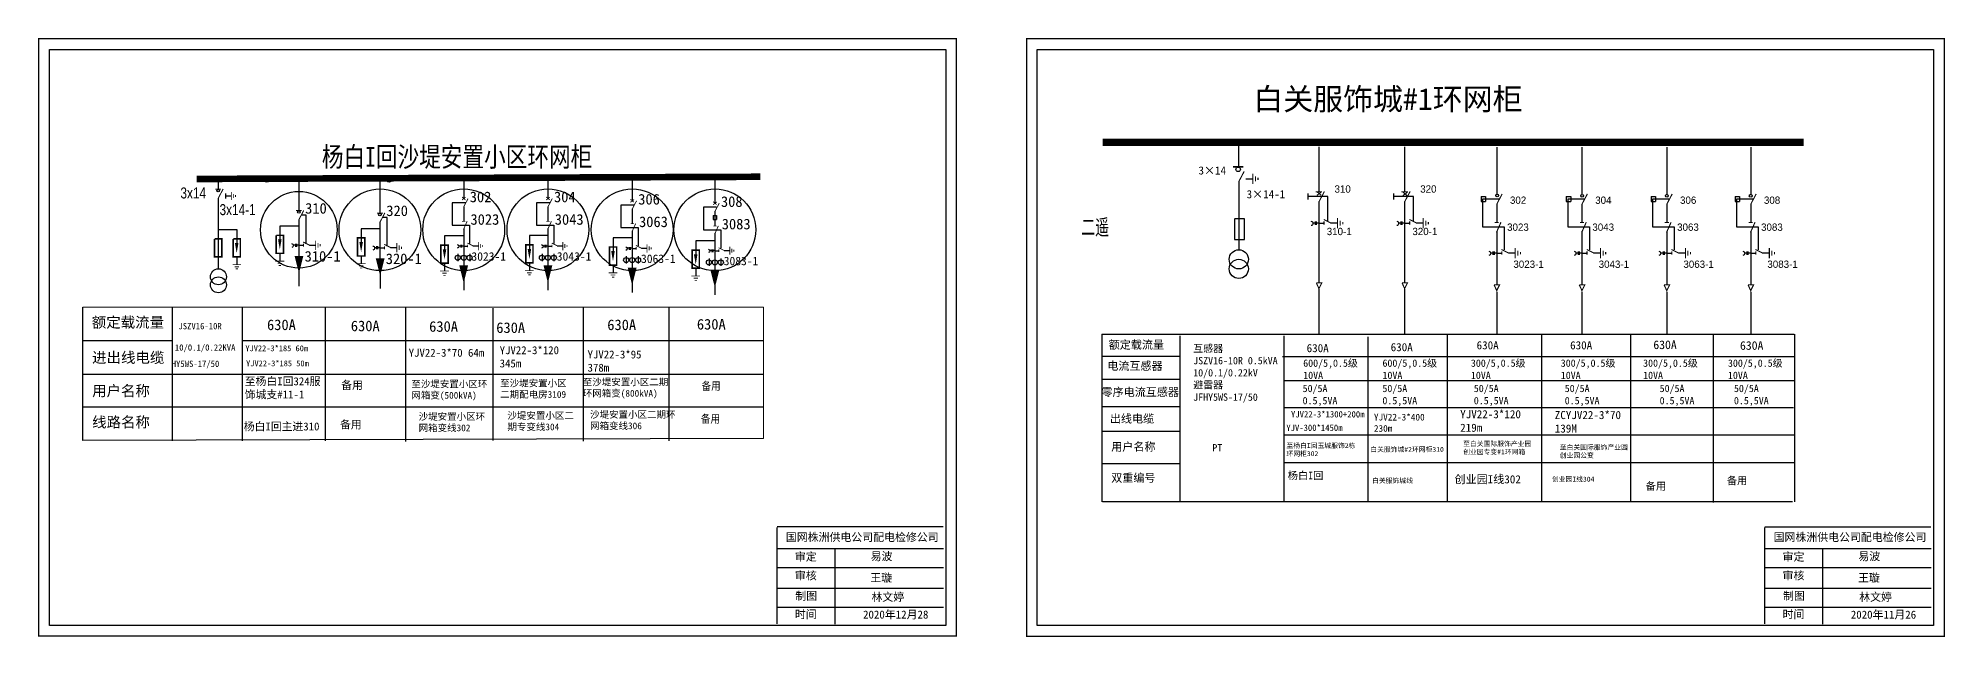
# Model space of a CAD drawing. Extents: x 98 to 496, y -434 to -263.
# Drawn here: x 235.5 to 496.2, y -346.4 to -264.5 of the extents above; entities that cross this region are included whole.
import ezdxf

# ---------------------------------------------------------------- set-up
doc = ezdxf.new("R2010")
doc.units = 0
doc.header["$LTSCALE"] = 0.774411
doc.linetypes.add('ACAD_ISO02W100', pattern=[15, 12, -3])
doc.linetypes.add('CENTER', pattern=[50.8, 31.75, -6.35, 6.35, -6.35])
doc.layers.get('0').update_dxf_attribs({"linetype": 'CONTINUOUS'})
for name, color, linetype in [('1', 7, 'CONTINUOUS'), ('2', 7, 'CONTINUOUS'), ('3', 7, 'CONTINUOUS')]:
    doc.layers.add(name, color=color, linetype=linetype)
doc.layers.add('MiniCADLayer', color=7, linetype='CONTINUOUS', lineweight=20)
doc.styles.add('hztxt_txtstyle_0.00_0_0', font='simkai.ttf')
doc.styles.add('hztxt_txtstyle_1.50_0_0', font='', dxfattribs={"height": 1.5, "bigfont": 'hztxt.shx'})
doc.styles.add('hztxt_txtstyle_1.80_0_0', font='', dxfattribs={"height": 1.8, "bigfont": 'hztxt.shx'})
doc.styles.add('hztxt_txtstyle_1.87_0_0', font='', dxfattribs={"height": 1.871504, "bigfont": 'hztxt.shx'})
doc.styles.add('hztxt_txtstyle_2.50_0_0', font='simkai.ttf', dxfattribs={"height": 2.5})
doc.styles.add('hztxt_txtstyle_2.60_0_0', font='', dxfattribs={"height": 2.6, "bigfont": 'hztxt.shx'})
doc.styles.add('hztxt_txtstyle_2.70_0_0', font='simkai.ttf', dxfattribs={"height": 2.7})
doc.styles.add('hztxt_txtstyle_4.68_0_0', font='simkai.ttf', dxfattribs={"height": 4.68})
doc.styles.add('字体', font='simkai_0.ttf', dxfattribs={"height": 2.5})
doc.styles.add('宋体', font='', dxfattribs={"width": 0.65})
doc.styles.get('hztxt_txtstyle_1.50_0_0').set_extended_font_data('hztxt')
doc.styles.get('hztxt_txtstyle_1.80_0_0').set_extended_font_data('hztxt')
doc.styles.get('hztxt_txtstyle_1.87_0_0').set_extended_font_data('hztxt')
doc.styles.get('hztxt_txtstyle_2.60_0_0').set_extended_font_data('hztxt')
doc.styles.get('宋体').set_extended_font_data('SimSun')

# ---------------------------------------------------------------- blocks, each defined once
blk = doc.blocks.new('JD')
for points in [[(-2, 0.2), (-2, -0.2), (2, 0.2), (2, -0.2)], [(1, -1.2), (1, -0.8), (-1, -1.2), (-1, -0.8)], [(-0.5, -1.8), (-0.5, -2.2), (0.5, -1.8), (0.5, -2.2)]]:
    blk.add_trace(points)

msp = doc.modelspace()

# ---------------------------------------------------------------- linework, layer by layer
at = {"color": 0}
for p, q in [((399.61, -278.82, 0.01), (399.61, -282.11, 0.01)), ((410.6, -279.43, 0.01), (410.6, -285.54, 0.01)), ((422.32, -279.43, 0.01), (422.32, -285.54, 0.01)), ((434.91, -279.46, 0.01), (434.91, -285.88, 0.01)), ((446.56, -279.46, 0.01), (446.56, -285.88, 0.01)), ((458.16, -279.46, 0.01), (458.16, -285.88, 0.01)), ((469.64, -279.46, 0.01), (469.64, -285.88, 0.01)), ((399.63, -284.15, 0.01), (399.63, -293.47, 0.01)), ((400.61, -283.78, 0.01), (401.55, -283.78, 0.01)), ((432.77, -286.22, 0.01), (433.37, -286.22, 0.01)), ((432.77, -286.22, 0.01), (432.77, -286.89, 0.01)), ((433.37, -286.22, 0.01), (433.37, -286.89, 0.01)), ((444.43, -286.22, 0.01), (445.03, -286.22, 0.01)), ((444.43, -286.22, 0.01), (444.43, -286.89, 0.01)), ((445.03, -286.22, 0.01), (445.03, -286.89, 0.01)), ((456.03, -286.22, 0.01), (456.63, -286.22, 0.01)), ((456.03, -286.22, 0.01), (456.03, -286.89, 0.01)), ((456.63, -286.22, 0.01), (456.63, -286.89, 0.01)), ((467.51, -286.22, 0.01), (468.11, -286.22, 0.01)), ((467.51, -286.22, 0.01), (467.51, -286.89, 0.01)), ((468.11, -286.22, 0.01), (468.11, -286.89, 0.01)), ((410.6, -286.9, 0.01), (410.6, -298, 0.01)), ((422.32, -286.9, 0.01), (422.32, -298, 0.01)), ((432.77, -286.89, 0.01), (433.37, -286.89, 0.01)), ((434.91, -287.24, 0.01), (434.91, -289.71, 0.01)), ((444.43, -286.89, 0.01), (445.03, -286.89, 0.01)), ((446.56, -287.24, 0.01), (446.56, -289.71, 0.01)), ((456.03, -286.89, 0.01), (456.63, -286.89, 0.01)), ((458.16, -287.24, 0.01), (458.16, -289.71, 0.01)), ((467.51, -286.89, 0.01), (468.11, -286.89, 0.01)), ((469.64, -287.24, 0.01), (469.64, -289.71, 0.01)), ((410.6, -289.85, 0.01), (411.29, -289.85, 0.01)), ((412.19, -289.83, 0.01), (413.13, -289.83, 0.01)), ((422.32, -289.85, 0.01), (423.01, -289.85, 0.01)), ((423.91, -289.83, 0.01), (424.85, -289.83, 0.01)), ((434.91, -290.95, 0.01), (434.91, -298.26, 0.01)), ((446.56, -290.95, 0.01), (446.56, -298.26, 0.01)), ((458.16, -290.95, 0.01), (458.16, -298.26, 0.01)), ((469.64, -290.95, 0.01), (469.64, -298.26, 0.01)), ((434.91, -293.95, 0.01), (435.6, -293.95, 0.01)), ((436.5, -293.93, 0.01), (437.44, -293.93, 0.01)), ((446.56, -293.95, 0.01), (447.25, -293.95, 0.01)), ((448.16, -293.93, 0.01), (449.1, -293.93, 0.01)), ((458.16, -293.95, 0.01), (458.85, -293.95, 0.01)), ((459.75, -293.93, 0.01), (460.7, -293.93, 0.01)), ((469.64, -293.95, 0.01), (470.33, -293.95, 0.01)), ((471.23, -293.93, 0.01), (472.17, -293.93, 0.01)), ((391.67, -308.1, 0.01), (380.97, -308.1, 0.01)), ((391.63, -311.25, 0.01), (380.93, -311.25, 0.01)), ((391.63, -314.97, 0.01), (380.93, -314.97, 0.01)), ((391.59, -318.36, 0.01), (380.89, -318.36, 0.01)), ((391.63, -322.77, 0.01), (380.93, -322.77, 0.01))]:
    msp.add_line(p, q, dxfattribs=at)
at = {"color": 0, "linetype": 'ACAD_ISO02W100'}
for p, q in [((432.96, -286.57, 0.01), (432.96, -290.38, 0.01)), ((435.2, -286.57, 0.01), (432.96, -286.57, 0.01)), ((444.62, -286.57, 0.01), (444.62, -290.38, 0.01)), ((446.86, -286.57, 0.01), (444.62, -286.57, 0.01)), ((456.22, -286.57, 0.01), (456.22, -290.38, 0.01)), ((458.46, -286.57, 0.01), (456.22, -286.57, 0.01)), ((467.7, -286.57, 0.01), (467.7, -290.38, 0.01)), ((469.94, -286.57, 0.01), (467.7, -286.57, 0.01)), ((432.96, -290.38, 0.01), (435.92, -290.38, 0.01)), ((435.92, -290.38, 0.01), (435.92, -293.52, 0.01)), ((444.62, -290.38, 0.01), (447.58, -290.38, 0.01)), ((447.58, -290.38, 0.01), (447.58, -293.52, 0.01)), ((456.22, -290.38, 0.01), (459.18, -290.38, 0.01)), ((459.18, -290.38, 0.01), (459.18, -293.52, 0.01)), ((467.7, -290.38, 0.01), (470.65, -290.38, 0.01)), ((470.65, -290.38, 0.01), (470.65, -293.52, 0.01))]:
    msp.add_line(p, q, dxfattribs=at)
at = {"color": 0, "linetype": 'CENTER'}
for p, q in [((410.6, -298.9, 0.01), (410.6, -305.04, 0.01)), ((422.32, -298.9, 0.01), (422.32, -305.04, 0.01)), ((434.91, -299.24, 0.01), (434.91, -305, 0.01)), ((446.57, -299.24, 0.01), (446.57, -305, 0.01)), ((458.16, -299.24, 0.01), (458.16, -305, 0.01)), ((469.64, -299.24, 0.01), (469.64, -305, 0.01))]:
    msp.add_line(p, q, dxfattribs=at)
at = {"linetype": 'Continuous'}
for p, q in [((241.57, -319.59), (241.57, -301.33)), ((253.77, -301.35), (253.77, -319.62)), ((263.37, -301.35), (263.37, -319.62)), ((274.69, -301.35), (274.69, -319.62)), ((285.71, -301.43), (285.71, -319.7)), ((297.63, -301.49), (297.63, -319.57)), ((310, -301.4), (310, -319.66)), ((321.71, -301.44), (321.71, -319.62)), ((241.58, -305.9), (253.77, -305.9)), ((241.58, -310.53), (334.63, -310.53)), ((241.58, -314.99), (334.63, -314.99)), ((334.63, -319.31), (241.57, -319.59))]:
    msp.add_line(p, q, dxfattribs=at)
at = {"color": 0, "linetype": 'Continuous'}
for p, q in [((380.91, -305.02, 0.01), (475.57, -305.02, 0.01)), ((380.95, -327.96, 0.01), (380.95, -305.02, 0.01)), ((475.62, -305.04, 0.01), (475.62, -327.98, 0.01)), ((391.58, -305.27, 0.01), (391.58, -327.96, 0.01)), ((405.78, -305.27, 0.01), (405.78, -327.96, 0.01)), ((417.3, -305.42, 0.01), (417.3, -327.95, 0.01)), ((428.13, -305.07, 0.01), (428.13, -327.96, 0.01)), ((441.02, -305.07, 0.01), (441.02, -327.96, 0.01)), ((453.22, -305.08, 0.01), (453.22, -327.98, 0.01)), ((464.49, -305.16, 0.01), (464.49, -328.05, 0.01)), ((405.61, -308.09, 0.01), (475.6, -308.09, 0.01)), ((405.78, -311.38, 0.01), (475.62, -311.38, 0.01)), ((405.78, -315.06, 0.01), (475.51, -315.06, 0.01)), ((405.78, -318.79, 0.01), (475.7, -318.79, 0.01)), ((405.78, -322.59, 0.01), (475.6, -322.59, 0.01)), ((475.36, -327.96, 0.01), (381.02, -327.96, 0.01)), ((336.49, -334.36, 0.01), (359.24, -334.36, 0.01)), ((344.39, -334.36, 0.01), (344.39, -344.7, 0.01)), ((471.56, -334.37, 0.01), (494.31, -334.37, 0.01)), ((479.46, -334.37, 0.01), (479.46, -344.71, 0.01)), ((336.49, -336.95, 0.01), (359.24, -336.95, 0.01)), ((471.56, -336.96, 0.01), (494.31, -336.96, 0.01)), ((336.49, -339.78, 0.01), (359.24, -339.78, 0.01)), ((471.56, -339.79, 0.01), (494.31, -339.79, 0.01)), ((336.49, -342.37, 0.01), (359.24, -342.37, 0.01)), ((471.56, -342.38, 0.01), (494.31, -342.38, 0.01))]:
    msp.add_line(p, q, dxfattribs=at)
at = {"linetype": 'Continuous', "ltscale": 1.520571}
msp.add_line((263.37, -305.9), (334.63, -305.9), dxfattribs=at)
at = {"color": 0, "linetype": 'Continuous', "const_width": 0.182, "elevation": 0.01}
for points in [[(235.55, -264.64), (361.03, -264.64), (361.03, -346.34), (235.55, -346.34)], [(370.62, -264.64), (496.1, -264.64), (496.1, -346.35), (370.62, -346.35)]]:
    msp.add_lwpolyline(points, close=True, dxfattribs=at)
at = {"color": 0, "linetype": 'Continuous', "elevation": 0.01}
for points in [[(237.03, -266.12), (359.56, -266.12), (359.56, -344.87), (237.03, -344.87)], [(372.09, -266.12), (494.62, -266.12), (494.62, -344.87), (372.09, -344.87)]]:
    msp.add_lwpolyline(points, close=True, dxfattribs=at)
at = {"color": 0, "elevation": 0.01}
for points, const_width in [([(381.02, -278.82), (476.87, -278.82)], 0.998), ([(398.86, -282.16), (400.26, -282.16)], 0.238), ([(399.63, -284.19), (400.38, -282.77)], 0.15), ([(410.16, -285.56), (411.04, -285.56)], 0.15), ([(410.32, -286.05), (410.92, -285.59)], 0.15), ([(410.32, -285.55), (410.91, -286.03)], 0.15), ([(410.6, -286.94), (411.35, -285.52)], 0.15), ([(421.88, -285.56), (422.76, -285.56)], 0.15), ([(422.08, -285.6), (422.66, -286.09)], 0.15), ([(422.07, -286.1), (422.68, -285.64)], 0.15), ([(422.32, -286.94), (423.07, -285.52)], 0.15), ([(434.91, -287.28), (435.65, -285.86)], 0.15), ([(446.56, -287.28), (447.31, -285.86)], 0.15), ([(458.16, -287.28), (458.91, -285.86)], 0.15), ([(469.64, -287.28), (470.39, -285.86)], 0.15), ([(411.25, -289.35), (412.25, -289.85)], 0.15), ([(422.97, -289.35), (423.97, -289.85)], 0.15), ([(411.29, -289.62), (411.29, -290.08)], 0.15), ([(423.01, -289.62), (423.01, -290.08)], 0.15), ([(434.64, -289.75), (435.19, -289.75)], 0.15), ([(434.87, -291.13), (435.5, -289.72)], 0.15), ([(446.29, -289.75), (446.85, -289.75)], 0.15), ([(446.53, -291.13), (447.16, -289.72)], 0.15), ([(457.89, -289.75), (458.45, -289.75)], 0.15), ([(458.13, -291.13), (458.76, -289.72)], 0.15), ([(469.37, -289.75), (469.92, -289.75)], 0.15), ([(469.61, -291.13), (470.24, -289.72)], 0.15), ([(435.56, -293.45), (436.56, -293.95)], 0.15), ([(435.6, -293.72), (435.6, -294.18)], 0.15), ([(447.22, -293.45), (448.21, -293.95)], 0.15), ([(447.25, -293.72), (447.25, -294.18)], 0.15), ([(458.81, -293.45), (459.81, -293.95)], 0.15), ([(458.85, -293.72), (458.85, -294.18)], 0.15), ([(470.29, -293.45), (471.29, -293.95)], 0.15), ([(470.33, -293.72), (470.33, -294.18)], 0.15), ([(410.23, -298.02), (410.99, -298.02), (410.6, -298.8), (410.24, -298.01)], 0.15), ([(421.95, -298.02), (422.71, -298.02), (422.32, -298.8), (421.96, -298.01)], 0.15), ([(434.54, -298.3), (435.3, -298.3), (434.91, -299.08), (434.55, -298.29)], 0.15), ([(446.19, -298.3), (446.96, -298.3), (446.57, -299.08), (446.2, -298.29)], 0.15), ([(457.79, -298.3), (458.56, -298.3), (458.16, -299.08), (457.8, -298.29)], 0.15), ([(469.27, -298.3), (470.03, -298.3), (469.64, -299.08), (469.28, -298.29)], 0.15)]:
    msp.add_lwpolyline(points, dxfattribs=dict(at, const_width=const_width))
for points in [[(409.09, -285.78), (409.09, -286.62)], [(420.81, -285.78), (420.81, -286.62)], [(399.04, -289.31), (399.04, -292.11), (400.42, -292.11), (400.42, -289.28), (399.04, -289.28)], [(410.09, -289.84), (409.78, -289.84)], [(410.09, -289.63), (410.09, -290.09)], [(410.24, -289.63), (410.24, -290.09)], [(410.6, -289.84), (410.24, -289.84)], [(421.81, -289.84), (421.5, -289.84)], [(421.81, -289.63), (421.81, -290.09)], [(421.95, -289.63), (421.95, -290.09)], [(422.32, -289.84), (421.95, -289.84)], [(434.4, -293.94), (434.09, -293.94)], [(434.4, -293.73), (434.4, -294.19)], [(434.54, -293.73), (434.54, -294.19)], [(434.9, -293.94), (434.54, -293.94)], [(446.06, -293.94), (445.74, -293.94)], [(446.06, -293.73), (446.06, -294.19)], [(446.2, -293.73), (446.2, -294.19)], [(446.56, -293.94), (446.2, -293.94)], [(457.66, -293.94), (457.34, -293.94)], [(457.66, -293.73), (457.66, -294.19)], [(457.8, -293.73), (457.8, -294.19)], [(458.16, -293.94), (457.8, -293.94)], [(469.13, -293.94), (468.82, -293.94)], [(469.13, -293.73), (469.13, -294.19)], [(469.27, -293.73), (469.27, -294.19)], [(469.64, -293.94), (469.27, -293.94)]]:
    msp.add_lwpolyline(points, dxfattribs=at)
at = {"color": 0, "linetype": 'ACAD_ISO02W100', "elevation": 0.01}
for points in [[(411.83, -289.61), (411.83, -286.2), (409.09, -286.2)], [(423.54, -289.61), (423.54, -286.2), (420.81, -286.2)]]:
    msp.add_lwpolyline(points, dxfattribs=at)
at = {"color": 0, "elevation": 0.01}
for points in [[(409.51, -289.58, -0.877934), (409.52, -290.19)], [(421.23, -289.58, -0.877934), (421.24, -290.19)], [(433.82, -293.69, -0.877934), (433.83, -294.29)], [(445.48, -293.69, -0.877934), (445.49, -294.29)], [(457.07, -293.69, -0.877934), (457.08, -294.29)], [(468.55, -293.69, -0.877934), (468.56, -294.29)]]:
    msp.add_lwpolyline(points, format="xyb", dxfattribs=at)
at = {"color": 0, "linetype": 'Continuous', "const_width": 0.182, "elevation": 0.01}
for points in [[(336.49, -331.46), (336.48, -344.66)], [(471.56, -331.47), (471.55, -344.66)]]:
    msp.add_lwpolyline(points, dxfattribs=at)
at = {"color": 0, "linetype": 'Continuous', "const_width": 0.182}
for points in [[(336.49, -331.38), (359.24, -331.38)], [(471.56, -331.39), (494.31, -331.39)]]:
    msp.add_lwpolyline(points, dxfattribs=at)
at = {"color": 0}
for centre, radius in [((399.56, -282.49, 0.01), 0.305), ((434.97, -286.07, 0.01), 0.192), ((446.59, -286.11, 0.01), 0.192), ((458.17, -286.1, 0.01), 0.192), ((469.64, -286.1, 0.01), 0.192)]:
    msp.add_circle(centre, radius, dxfattribs=at)
at = {"color": 1, "linetype": 'Continuous'}
for centre, radius in [((271.11, -290.76), 5.24), ((282.2, -290.76), 5.59), ((293.65, -290.76), 5.59), ((305.17, -290.76), 5.59), ((316.69, -290.76), 5.59), ((328, -290.76), 5.59)]:
    msp.add_circle(centre, radius, dxfattribs=at)
at = {"layer": '1'}
for p, q in [((271.11, -283.58), (271.11, -288.12)), ((282.2, -283.92), (282.2, -288.46)), ((293.65, -283.37), (293.65, -286.5)), ((305.17, -283.37), (305.17, -286.5)), ((316.69, -283.69), (316.69, -286.82)), ((328, -284), (328, -287.14)), ((260.08, -284.26), (260.08, -285.21)), ((260.09, -286.45), (260.09, -296.15)), ((261.12, -286.12), (261.87, -286.12)), ((271.11, -289.36), (271.11, -294.86)), ((293.89, -287.06), (292.09, -287.06)), ((292.09, -287.06), (292.09, -290.12)), ((293.65, -287.6), (293.65, -289.58)), ((305.41, -287.06), (303.61, -287.06)), ((303.61, -287.06), (303.61, -290.12)), ((305.17, -287.6), (305.17, -289.58)), ((316.93, -287.38), (315.13, -287.38)), ((315.13, -287.38), (315.13, -290.43)), ((316.69, -287.91), (316.69, -289.9)), ((328.24, -287.69), (326.44, -287.69)), ((326.44, -287.69), (326.44, -290.75)), ((327.75, -288.83), (327.75, -289.37)), ((327.75, -288.83), (328.23, -288.83)), ((327.75, -289.37), (328.23, -289.37)), ((328, -288.23), (328, -290.22)), ((328.23, -288.83), (328.23, -289.37)), ((260.08, -290.74), (262.61, -290.74)), ((262.61, -290.74), (262.61, -292.59)), ((268.51, -290.25), (268.51, -292.1)), ((279.63, -290.61), (279.63, -292.46)), ((282.2, -289.69), (282.2, -295.2)), ((291.03, -291.6), (291.03, -293.45)), ((292.09, -290.12), (294.46, -290.12)), ((293.65, -290.58), (293.65, -296.44)), ((294.46, -290.12), (294.46, -292.64)), ((302.64, -291.56), (302.64, -293.41)), ((303.61, -290.12), (305.98, -290.12)), ((305.17, -290.58), (305.17, -296.44)), ((305.98, -290.12), (305.98, -292.64)), ((314.07, -291.86), (314.07, -293.71)), ((315.13, -290.43), (317.5, -290.43)), ((316.69, -290.89), (316.69, -296.76)), ((317.5, -290.43), (317.5, -292.96)), ((326.44, -290.75), (328.81, -290.75)), ((328, -291.21), (328, -297.07)), ((328.81, -290.75), (328.81, -293.27)), ((262.61, -294.53), (262.61, -295.49)), ((268.51, -294.05), (268.51, -295)), ((271.11, -292.88), (271.73, -292.88)), ((272.55, -292.86), (273.4, -292.86)), ((279.63, -294.4), (279.63, -295.36)), ((282.2, -293.22), (282.83, -293.22)), ((283.65, -293.2), (284.5, -293.2)), ((292.85, -294.06), (292.85, -295.04)), ((293.65, -292.98), (294.2, -292.98)), ((294.48, -294.06), (294.48, -295.04)), ((294.92, -292.97), (295.68, -292.97)), ((304.37, -294.06), (304.37, -295.04)), ((305.17, -292.98), (305.72, -292.98)), ((306, -294.06), (306, -295.04)), ((306.45, -292.97), (307.2, -292.97)), ((315.89, -294.38), (315.89, -295.35)), ((316.69, -293.3), (317.24, -293.3)), ((317.52, -294.38), (317.52, -295.35)), ((317.97, -293.28), (318.72, -293.28)), ((325.38, -292.29), (325.38, -294.14)), ((328, -293.62), (328.55, -293.62)), ((329.28, -293.6), (330.03, -293.6)), ((271.11, -295.75), (271.11, -298.48)), ((282.21, -296.09), (282.21, -298.81)), ((291.03, -295.4), (291.03, -296.35)), ((293.65, -297.23), (293.65, -299.01)), ((302.64, -295.35), (302.64, -296.31)), ((305.17, -297.23), (305.17, -299.01)), ((314.07, -295.65), (314.07, -296.61)), ((325.38, -296.09), (325.38, -297.04)), ((327.2, -294.7), (327.2, -295.67)), ((328.83, -294.7), (328.83, -295.67)), ((316.69, -297.54), (316.69, -299.33)), ((328, -297.86), (328, -299.65))]:
    msp.add_line(p, q, dxfattribs=at)
at = {"layer": '1', "ltscale": 0.744739}
for p, q in [((271.05, -290.25), (268.51, -290.25)), ((268.51, -290.25), (268.51, -292.1)), ((282.17, -290.61), (279.63, -290.61)), ((279.63, -290.61), (279.63, -292.46)), ((293.56, -291.6), (291.03, -291.6)), ((291.03, -291.6), (291.03, -293.45)), ((305.17, -291.56), (302.64, -291.56)), ((302.64, -291.56), (302.64, -293.41)), ((316.61, -291.86), (314.07, -291.86)), ((314.07, -291.86), (314.07, -293.71)), ((268.51, -294.05), (268.51, -295)), ((279.63, -294.4), (279.63, -295.36)), ((327.92, -292.29), (325.38, -292.29)), ((325.38, -292.29), (325.38, -294.14)), ((291.03, -295.4), (291.03, -296.35)), ((302.64, -295.35), (302.64, -296.31)), ((314.07, -295.65), (314.07, -296.61)), ((325.38, -296.09), (325.38, -297.04))]:
    msp.add_line(p, q, dxfattribs=at)
at = {"layer": '1'}
for points, const_width in [([(257.12, -283.81), (334.2, -283.51)], 0.904), ([(259.68, -285.21), (260.48, -285.21)], 0.136), ([(260.08, -286.46), (260.76, -285.18)], 0.136), ([(293.42, -286.28), (293.89, -286.67)], 0.12), ([(293.42, -286.68), (293.91, -286.32)], 0.12), ([(293.65, -287.63), (294.25, -286.49)], 0.12), ([(304.94, -286.28), (305.41, -286.67)], 0.12), ([(304.94, -286.68), (305.43, -286.32)], 0.12), ([(305.17, -287.63), (305.77, -286.49)], 0.12), ([(316.46, -286.6), (316.93, -286.99)], 0.12), ([(316.46, -287), (316.95, -286.63)], 0.12), ([(316.69, -287.94), (317.29, -286.8)], 0.12), ([(270.71, -288.14), (271.51, -288.14)], 0.136), ([(271.11, -289.39), (271.78, -288.11)], 0.136), ([(281.8, -288.48), (282.6, -288.48)], 0.136), ([(282.2, -289.73), (282.88, -288.44)], 0.136), ([(327.77, -286.92), (328.24, -287.31)], 0.12), ([(327.77, -287.32), (328.26, -286.95)], 0.12), ([(328, -288.26), (328.6, -287.12)], 0.12), ([(259.58, -292), (259.58, -294.47), (260.57, -294.47), (260.57, -292), (259.62, -292)], 0.209), ([(262.12, -292), (262.12, -294.47), (263.11, -294.47), (263.11, -292), (262.15, -292)], 0.209), ([(268.02, -291.52), (268.02, -293.99), (269.01, -293.99), (269.01, -291.52), (268.05, -291.52)], 0.209), ([(279.14, -291.87), (279.14, -294.34), (280.13, -294.34), (280.13, -291.87), (279.17, -291.87)], 0.209), ([(293.43, -289.61), (293.88, -289.61)], 0.12), ([(293.62, -290.72), (294.13, -289.59)], 0.12), ([(304.95, -289.61), (305.4, -289.61)], 0.12), ([(305.14, -290.72), (305.65, -289.59)], 0.12), ([(316.47, -289.93), (316.92, -289.93)], 0.12), ([(316.66, -291.04), (317.17, -289.91)], 0.12), ([(327.78, -290.25), (328.23, -290.25)], 0.12), ([(327.97, -291.36), (328.48, -290.22)], 0.12), ([(271.7, -292.43), (272.6, -292.88)], 0.136), ([(271.73, -292.67), (271.73, -293.09)], 0.136), ([(282.8, -292.76), (283.7, -293.22)], 0.136), ([(282.83, -293.01), (282.83, -293.42)], 0.136), ([(290.53, -292.87), (290.53, -295.33), (291.52, -295.33), (291.52, -292.87), (290.56, -292.87)], 0.209), ([(294.17, -292.58), (294.97, -292.98)], 0.12), ([(294.2, -292.8), (294.2, -293.17)], 0.12), ([(302.14, -292.82), (302.14, -295.29), (303.13, -295.29), (303.13, -292.82), (302.17, -292.82)], 0.209), ([(305.69, -292.58), (306.49, -292.98)], 0.12), ([(305.72, -292.8), (305.72, -293.17)], 0.12), ([(313.58, -293.12), (313.58, -295.59), (314.57, -295.59), (314.57, -293.12), (313.61, -293.12)], 0.209), ([(317.21, -292.9), (318.01, -293.3)], 0.12), ([(317.24, -293.12), (317.24, -293.48)], 0.12), ([(324.89, -293.56), (324.89, -296.02), (325.88, -296.02), (325.88, -293.56), (324.92, -293.56)], 0.209), ([(328.52, -293.22), (329.32, -293.62)], 0.12), ([(328.55, -293.43), (328.55, -293.8)], 0.12), ([(293.35, -296.47), (293.96, -296.47), (293.65, -297.09), (293.36, -296.46)], 0.12), ([(304.87, -296.47), (305.48, -296.47), (305.17, -297.09), (304.88, -296.46)], 0.12), ([(316.39, -296.79), (317, -296.79), (316.69, -297.41), (316.4, -296.78)], 0.12), ([(327.7, -297.11), (328.31, -297.11), (328, -297.73), (327.71, -297.1)], 0.12)]:
    msp.add_lwpolyline(points, dxfattribs=dict(at, const_width=const_width))
for points in [[(261.08, -285.81), (261.08, -286.5)], [(272.11, -292.68), (272.11, -288.76), (271.44, -288.76)], [(283.21, -293.01), (283.21, -289.1), (282.54, -289.1)], [(270.65, -292.87), (270.36, -292.87)], [(270.65, -292.68), (270.65, -293.09)], [(270.78, -292.68), (270.78, -293.09)], [(271.1, -292.87), (270.78, -292.87)], [(281.75, -293.21), (281.46, -293.21)], [(281.75, -293.02), (281.75, -293.43)], [(281.87, -293.02), (281.87, -293.43)], [(282.2, -293.21), (281.87, -293.21)], [(293.24, -292.98), (292.99, -292.98)], [(293.24, -292.81), (293.24, -293.17)], [(293.35, -292.81), (293.35, -293.17)], [(293.65, -292.98), (293.35, -292.98)], [(304.76, -292.98), (304.51, -292.98)], [(304.76, -292.81), (304.76, -293.17)], [(304.88, -292.81), (304.88, -293.17)], [(305.17, -292.98), (304.88, -292.98)], [(316.28, -293.29), (316.03, -293.29)], [(316.28, -293.13), (316.28, -293.49)], [(316.4, -293.13), (316.4, -293.49)], [(316.69, -293.29), (316.4, -293.29)], [(327.59, -293.61), (327.34, -293.61)], [(327.59, -293.44), (327.59, -293.81)], [(327.71, -293.44), (327.71, -293.81)], [(328, -293.61), (327.71, -293.61)]]:
    msp.add_lwpolyline(points, dxfattribs=at)
for points, format in [([(268.51, -292.07, 0.487, 0, 0), (268.51, -293.46, 0, 0, 0)], "xyseb"), ([(262.61, -292.56, 0.487, 0, 0), (262.61, -293.95, 0, 0, 0)], "xyseb"), ([(270.12, -292.64, -0.877934), (270.13, -293.19)], "xyb"), ([(271.13, -294.33, 1.21, 0, 0), (271.13, -296.72, 0, 0, 0)], "xyseb"), ([(279.63, -292.43, 0.487, 0, 0), (279.63, -293.82, 0, 0, 0)], "xyseb"), ([(281.22, -292.98, -0.877934), (281.23, -293.53)], "xyb"), ([(282.23, -294.66, 1.21, 0, 0), (282.23, -297.06, 0, 0, 0)], "xyseb"), ([(291.03, -293.42, 0.487, 0, 0), (291.03, -294.81, 0, 0, 0)], "xyseb"), ([(292.77, -292.77, -0.877934), (292.78, -293.26)], "xyb"), ([(302.64, -293.38, 0.487, 0, 0), (302.64, -294.77, 0, 0, 0)], "xyseb"), ([(304.29, -292.77, -0.877934), (304.3, -293.26)], "xyb"), ([(314.07, -293.68, 0.487, 0, 0), (314.07, -295.07, 0, 0, 0)], "xyseb"), ([(315.82, -293.09, -0.877934), (315.82, -293.58)], "xyb"), ([(325.38, -294.11, 0.487, 0, 0), (325.38, -295.5, 0, 0, 0)], "xyseb"), ([(327.12, -293.41, -0.877934), (327.13, -293.89)], "xyb"), ([(293.65, -295.64, 1.21, 0, 0), (293.65, -298.03, 0, 0, 0)], "xyseb"), ([(305.17, -295.64, 1.21, 0, 0), (305.17, -298.03, 0, 0, 0)], "xyseb"), ([(316.69, -295.96, 1.21, 0, 0), (316.69, -298.35, 0, 0, 0)], "xyseb"), ([(328, -296.28, 1.21, 0, 0), (328, -298.67, 0, 0, 0)], "xyseb")]:
    msp.add_lwpolyline(points, format=format, dxfattribs=at)
at = {"layer": '1', "ltscale": 0.744739}
for points in [[(268.51, -292.07, 0.487, 0, 0), (268.51, -293.46, 0, 0, 0)], [(279.63, -292.43, 0.487, 0, 0), (279.63, -293.82, 0, 0, 0)], [(291.03, -293.42, 0.487, 0, 0), (291.03, -294.81, 0, 0, 0)], [(302.64, -293.38, 0.487, 0, 0), (302.64, -294.77, 0, 0, 0)], [(314.07, -293.68, 0.487, 0, 0), (314.07, -295.07, 0, 0, 0)], [(325.38, -294.11, 0.487, 0, 0), (325.38, -295.5, 0, 0, 0)]]:
    msp.add_lwpolyline(points, format="xyseb", dxfattribs=at)
at = {"layer": '1', "ltscale": 0.744739, "const_width": 0.209}
for points in [[(280.13, -291.87), (280.13, -294.34), (279.14, -294.34), (279.14, -291.87), (280.1, -291.87)], [(291.52, -292.87), (291.52, -295.33), (290.53, -295.33), (290.53, -292.87), (291.49, -292.87)], [(303.13, -292.82), (303.13, -295.29), (302.14, -295.29), (302.14, -292.82), (303.1, -292.82)], [(314.57, -293.12), (314.57, -295.59), (313.58, -295.59), (313.58, -293.12), (314.54, -293.12)], [(325.88, -293.56), (325.88, -296.02), (324.89, -296.02), (324.89, -293.56), (325.85, -293.56)]]:
    msp.add_lwpolyline(points, dxfattribs=at)
at = {"layer": '1'}
for centre, radius in [((266.73, -283.81), 0.45), ((283.44, -283.81), 0.45), ((260.08, -285.4), 0.174), ((271.11, -288.33), 0.174), ((282.2, -288.67), 0.174), ((292.83, -294.59), 0.347), ((293.66, -294.59), 0.347), ((294.46, -294.59), 0.347), ((304.35, -294.59), 0.347), ((305.18, -294.59), 0.347), ((305.98, -294.59), 0.347), ((315.87, -294.91), 0.347), ((316.7, -294.91), 0.347), ((317.5, -294.91), 0.347), ((260.11, -297.19), 1.09), ((260.11, -298.29), 1.09), ((327.18, -295.23), 0.347), ((328.01, -295.23), 0.347), ((328.81, -295.23), 0.347)]:
    msp.add_circle(centre, radius, dxfattribs=at)
at = {"layer": '2', "color": 0}
for centre in [(399.64, -294.8, 0.01), (399.64, -296.11, 0.01)]:
    msp.add_circle(centre, 1.31, dxfattribs=at)
at = {"layer": 'MiniCADLayer', "color": 7, "linetype": 'Continuous', "ltscale": 1.915481}
for p, q in [((241.57, -301.33), (334.63, -301.33)), ((334.63, -301.33), (334.63, -319.31))]:
    msp.add_line(p, q, dxfattribs=at)

# ---------------------------------------------------------------- block references
at = {"color": 0, "xscale": 0.3494655254594932, "yscale": 0.3494655254594932, "zscale": 0.3494655254595134, "rotation": 90}
for p in [(401.57, -283.8, 0.01), (413.15, -289.86, 0.01), (424.86, -289.86, 0.01), (437.45, -293.96, 0.01), (449.11, -293.96, 0.01), (460.71, -293.96, 0.01), (472.19, -293.96, 0.01)]:
    msp.add_blockref('JD', p, dxfattribs=at)
at = {"layer": '1', "rotation": 90}
for p, xscale, yscale, zscale in [((261.88, -286.14), 0.2804041917162863, 0.2804041917162863, 0.2804041918696011), ((273.41, -292.88), 0.3164283414634212, 0.3164283414634212, 0.3164283415195152), ((284.51, -293.22), 0.3164283414634212, 0.3164283414634212, 0.3164283415195152), ((295.69, -292.99), 0.2804041917162863, 0.2804041917162863, 0.2804041918696011), ((307.21, -292.99), 0.2804041917162863, 0.2804041917162863, 0.2804041918696011), ((318.73, -293.31), 0.2804041917162863, 0.2804041917162863, 0.2804041918696011), ((330.04, -293.62), 0.2804041917162863, 0.2804041917162863, 0.2804041918696011)]:
    msp.add_blockref('JD', p, dxfattribs=dict(at, xscale=xscale, yscale=yscale, zscale=zscale))
at = {"layer": '1', "xscale": 0.2920877002441387, "yscale": 0.2920876997044104, "zscale": 0.2920876998641678}
for p in [(262.63, -295.53), (268.53, -295.05), (279.65, -295.4), (291.04, -296.4), (302.65, -296.35), (314.09, -296.66), (325.4, -297.09)]:
    msp.add_blockref('JD', p, dxfattribs=at)
at = {"layer": '1', "ltscale": 0.744739, "xscale": -0.2920877002441387, "yscale": 0.2920876997044104, "zscale": 0.2920876998641678}
for p in [(268.5, -295.05), (279.62, -295.4), (291.01, -296.4), (302.62, -296.35), (314.06, -296.66), (325.37, -297.09)]:
    msp.add_blockref('JD', p, dxfattribs=at)

# ---------------------------------------------------------------- texts
at = {"color": 0, "linetype": 'Continuous', "style": 'hztxt_txtstyle_2.70_0_0'}
for s, p in [('3×14', (394.13, -283.2, 0.01)), ('3×14-1', (400.71, -286.45, 0.01))]:
    msp.add_text(s, height=1.109, dxfattribs=at).set_placement(p)
at = {"linetype": 'Continuous', "style": 'hztxt_txtstyle_2.50_0_0'}
for s, height, p in [('302', 1.449, (294.48, -286.99)), ('304', 1.449, (306, -286.99)), ('306', 1.449, (317.52, -287.31)), ('308', 1.449, (328.83, -287.63)), ('310', 1.449, (271.97, -288.55)), ('320', 1.449, (283.07, -288.88)), ('3023', 1.449, (294.58, -290.07)), ('3043', 1.449, (306.11, -290.07)), ('3063', 1.449, (317.63, -290.39)), ('3083', 1.449, (328.94, -290.7)), ('310-1', 1.449, (271.9, -295.11)), ('320-1', 1.449, (283, -295.45)), ('3023-1', 1.159, (294.71, -294.99)), ('3043-1', 1.159, (306.38, -294.98)), ('3063-1', 1.159, (317.9, -295.3)), ('3083-1', 1.159, (329.21, -295.61)), ('额定载流量', 1.449, (242.8, -304.14)), ('630A', 1.449, (266.76, -304.48)), ('630A', 1.449, (278.22, -304.63)), ('630A', 1.449, (288.93, -304.71)), ('630A', 1.449, (298.11, -304.87)), ('630A', 1.449, (313.29, -304.48)), ('630A', 1.449, (325.54, -304.4)), ('进出线电缆', 1.449, (242.84, -308.96)), ('用户名称', 1.449, (242.84, -313.51)), ('线路名称', 1.449, (242.84, -317.79))]:
    msp.add_text(s, height=height, dxfattribs=at).set_placement(p)
at = {"color": 0, "style": 'hztxt_txtstyle_1.80_0_0'}
for s, p in [('310', (412.73, -285.68, 0.01)), ('320', (424.45, -285.68, 0.01)), ('302', (436.72, -287.21, 0.01)), ('304', (448.38, -287.21, 0.01)), ('306', (459.98, -287.21, 0.01)), ('308', (471.45, -287.21, 0.01)), ('310-1', (411.67, -291.49, 0.01)), ('320-1', (423.38, -291.49, 0.01)), ('3023', (436.33, -290.9, 0.01)), ('3043', (447.99, -290.9, 0.01)), ('3063', (459.58, -290.9, 0.01)), ('3083', (471.06, -290.9, 0.01)), ('3023-1', (437.19, -295.97, 0.01)), ('3043-1', (448.85, -295.97, 0.01)), ('3063-1', (460.44, -295.97, 0.01)), ('3083-1', (471.92, -295.97, 0.01))]:
    msp.add_text(s, height=0.998, dxfattribs=at).set_placement(p)
at = {"color": 7, "linetype": 'Continuous', "true_color": 0xffffff, "attachment_point": 1}
for s, insert, char_height, width, style in [('白关服饰城#1环网柜', (401.63, -271.38, 0.01), 3, 90.5642, '字体'), ('{\\fSimSun|b0|i0|c134|p2;YJV22-3*120\\P219m}', (429.92, -315.43, 0.01), 1.1094, 17.8852, 'hztxt_txtstyle_2.70_0_0'), ('{\\fSimSun|b0|i0|c134|p2;ZCYJV22-3*70\\P139M}', (442.85, -315.54, 0.01), 1.1094, 17.8852, 'hztxt_txtstyle_2.70_0_0'), ('{\\fSimSun|b0|i0|c134|p2;YJV-300*1450m}', (406.14, -317.4, 0.01), 0.8693, 17.8852, 'hztxt_txtstyle_2.70_0_0'), ('{\\fSimSun|b0|i0|c134|p2;YJV22-3*1300+200m}', (406.78, -315.56, 0.01), 0.8693, 17.8852, 'hztxt_txtstyle_2.70_0_0'), ('{\\fSimSun|b0|i0|c134|p2;YJV22-3*400 \\P230m}', (418.12, -315.92, 0.01), 0.9273, 17.8852, 'hztxt_txtstyle_2.70_0_0'), ('{\\fSimSun|b0|i0|c134|p2;至杨白I回玉城服饰2栋环网柜302}', (406.16, -319.94, 0.01), 0.6656, 10.0352, 'hztxt_txtstyle_2.70_0_0'), ('{\\fKaiTi_GB2312|b0|i0|c134|p49;\\C7;白关服饰城#2环网柜310}', (417.62, -320.46, 0.01), 0.6656, 10.0352, 'hztxt_txtstyle_2.70_0_0'), ('{\\fSimSun|b0|i0|c134|p2;至白关国际服饰产业园创业园专变#1环网箱}', (430.32, -319.69, 0.01), 0.6656, 10.0352, 'hztxt_txtstyle_2.70_0_0'), ('{\\fSimSun|b0|i0|c134|p2;\\C7;至白关国际服饰产业园创业园公变}', (443.53, -320.17, 0.01), 0.6656, 10.0352, 'hztxt_txtstyle_2.70_0_0'), ('{\\fSimSun|b0|i0|c134|p2;杨白I回}', (406.34, -323.86, -0.01), 1.02, 10.9899, 'hztxt_txtstyle_2.70_0_0'), ('{\\fKaiTi_GB2312|b0|i0|c134|p49;\\C7;白关服饰城线}', (417.87, -324.73, 0.01), 0.6656, 10.0352, 'hztxt_txtstyle_2.70_0_0'), ('{\\fSimSun|b0|i0|c134|p2;创业园I线302}', (429.14, -324.33, 0.01), 1.1094, 11.6994, 'hztxt_txtstyle_2.70_0_0'), ('{\\fSimSun|b0|i0|c134|p2;\\C7;创业园I线304}', (442.46, -324.53, 0.01), 0.6656, 10.0352, 'hztxt_txtstyle_2.70_0_0'), ('{\\fKaiTi_GB2312|b0|i0|c134|p49;\\C7;备用}', (455.29, -325.31, 0.01), 1.02, 10.0352, 'hztxt_txtstyle_2.70_0_0'), ('{\\fKaiTi_GB2312|b0|i0|c134|p49;\\C7;备用}', (466.38, -324.56, 0.01), 1.02, 10.0352, 'hztxt_txtstyle_2.70_0_0'), ('国网株洲供电公司配电检修公司', (337.7, -332.26), 1.0944, 29.9201, '字体'), ('国网{\\C7;株洲}供电公司配电检修公司', (472.77, -332.26), 1.0944, 29.9201, '字体'), ('易波', (349.3, -334.87, 0.01), 1.094, 8.5588, '字体'), ('易波', (484.37, -334.87, 0.01), 1.094, 8.5588, '字体'), ('王璇', (349.25, -337.8, 0.01), 1.094, 8.5588, '字体'), ('王璇', (484.32, -337.81, 0.01), 1.094, 8.5588, '字体'), ('2020年12月28', (348.26, -342.84, 0.01), 1.094, 16.0081, '字体'), ('2020年11月26', (483.33, -342.85, 0.01), 1.094, 16.0081, '字体')]:
    msp.add_mtext(s, dxfattribs=dict(at, insert=insert, char_height=char_height, width=width, style=style))
at = {"linetype": 'Continuous', "attachment_point": 1, "style": 'hztxt_txtstyle_1.87_0_0'}
for s, insert, char_height, width in [('{\\fNSimSun|b0|i0|c134|p49;YJV22-3*185 60m}', (263.8, -306.57), 0.8, 10.4143), ('{\\fNSimSun|b0|i0|c134|p49;YJV22-3*70 64m}', (286.13, -307.04), 1.0846, 11.1807), ('{\\fNSimSun|b0|i0|c134|p49;YJV22-3*120 345m}', (298.57, -306.69), 1.0846, 10.9208), ('{\\fNSimSun|b0|i0|c134|p49;YJV22-3*95 378m}', (310.59, -307.27), 1.0846, 10.141), ('{\\fNSimSun|b0|i0|c134|p49;YJV22-3*185 50m}', (263.9, -308.63), 0.8, 10.4143), ('{\\fSimSun|b0|i0|c134|p2;至杨白I回324服饰城支#11-1}', (263.72, -310.94), 1.0846, 10.6678), ('{\\fSimSun|b0|i0|c134|p2;备用}', (276.91, -311.46), 1.0846, 12.0319), ('备用', (326.18, -311.69), 1.085, 12.0319), ('{\\fSimSun|b0|i0|c134|p2;杨白I回主进310}', (263.58, -317.12), 1.0846, 12.0319), ('{\\fSimSun|b0|i0|c134|p2;备用}', (276.74, -316.86), 1.0846, 12.0319), ('备用', (326.09, -316.18), 1.085, 12.0319)]:
    msp.add_mtext(s, dxfattribs=dict(at, insert=insert, char_height=char_height, width=width))
at = {"color": 0, "linetype": 'Continuous', "attachment_point": 1}
for s, insert, char_height, width, style in [('{\\fSimSun|b0|i0|c134|p2;额定载流量}', (381.85, -305.93, 0.01), 1.1094, 17.8852, 'hztxt_txtstyle_2.70_0_0'), ('\\A1;{\\fSimSun|b0|i0|c134|p2;互感器\\PJSZV16-10R 0.5kVA\\P10/0.1/0.22kV\\P避雷器\\PJFHY5WS-17/50}', (393.41, -306.49, 0.01), 0.9985, 18.4113, 'hztxt_txtstyle_2.70_0_0'), ('{\\fSimSun|b0|i0|c134|p2;630A}', (408.92, -306.39, 0.01), 1.1094, 17.8852, 'hztxt_txtstyle_2.70_0_0'), ('{\\fSimSun|b0|i0|c134|p2;630A}', (420.41, -306.26, 0.01), 1.1094, 17.8852, 'hztxt_txtstyle_2.70_0_0'), ('{\\fSimSun|b0|i0|c134|p2;630A}', (432.16, -306, 0.01), 1.1094, 17.8852, 'hztxt_txtstyle_2.70_0_0'), ('{\\fSimSun|b0|i0|c134|p2;630A}', (444.95, -306, 0.01), 1.1094, 17.8852, 'hztxt_txtstyle_2.70_0_0'), ('{\\fSimSun|b0|i0|c134|p2;630A}', (456.33, -305.9, 0.01), 1.1757, 9.454, 'hztxt_txtstyle_0.00_0_0'), ('{\\fSimSun|b0|i0|c134|p2;630A}', (468.18, -306, 0.01), 1.1757, 9.454, 'hztxt_txtstyle_0.00_0_0'), ('{\\fSimSun|b0|i0|c134|p2;电流互感器}', (381.66, -308.82, 0.01), 1.1094, 17.8852, 'hztxt_txtstyle_2.70_0_0'), ('\\A1;{\\fSimSun|b0|i0|c134|p2;600/5,0.5级\\P10VA}', (408.45, -308.5, 0.01), 0.9985, 18.4113, 'hztxt_txtstyle_2.70_0_0'), ('\\A1;{\\fSimSun|b0|i0|c134|p2;600/5,0.5级\\P10VA}', (419.29, -308.5, 0.01), 0.9985, 18.4113, 'hztxt_txtstyle_2.70_0_0'), ('\\A1;{\\fSimSun|b0|i0|c134|p2;300/5,0.5级\\P10VA}', (431.38, -308.5, 0.01), 0.9985, 18.4113, 'hztxt_txtstyle_2.70_0_0'), ('\\A1;{\\fSimSun|b0|i0|c134|p2;300/5,0.5级\\P10VA}', (443.67, -308.5, 0.01), 0.9985, 18.4113, 'hztxt_txtstyle_2.70_0_0'), ('\\A1;{\\fSimSun|b0|i0|c134|p2;300/5,0.5级\\P10VA}', (454.93, -308.5, 0.01), 0.9985, 18.4113, 'hztxt_txtstyle_2.70_0_0'), ('\\A1;{\\fSimSun|b0|i0|c134|p2;300/5,0.5级\\P10VA}', (466.53, -308.5, 0.01), 0.9985, 18.4113, 'hztxt_txtstyle_2.70_0_0'), ('{\\fSimSun|b0|i0|c134|p2;零序电流互感器}', (380.87, -312.4, 0.01), 1.1094, 17.8852, 'hztxt_txtstyle_2.70_0_0'), ('{\\fSimSun|b0|i0|c134|p2;50/5A\\P0.5,5VA}', (408.37, -311.96, 0.01), 0.9985, 17.8852, 'hztxt_txtstyle_2.70_0_0'), ('{\\fSimSun|b0|i0|c134|p2;50/5A\\P0.5,5VA}', (419.28, -311.96, 0.01), 0.9985, 17.8852, 'hztxt_txtstyle_2.70_0_0'), ('{\\fSimSun|b0|i0|c134|p2;50/5A\\P0.5,5VA}', (431.78, -311.96, 0.01), 0.9985, 17.8852, 'hztxt_txtstyle_2.70_0_0'), ('{\\fSimSun|b0|i0|c134|p2;50/5A\\P0.5,5VA}', (444.21, -311.96, 0.01), 0.9985, 17.8852, 'hztxt_txtstyle_2.70_0_0'), ('{\\fSimSun|b0|i0|c134|p2;50/5A\\P0.5,5VA}', (457.19, -311.96, 0.01), 0.9985, 17.8852, 'hztxt_txtstyle_2.70_0_0'), ('{\\fSimSun|b0|i0|c134|p2;50/5A\\P0.5,5VA}', (467.35, -311.96, 0.01), 0.9985, 17.8852, 'hztxt_txtstyle_2.70_0_0'), ('{\\fSimSun|b0|i0|c134|p2;出线电缆}', (382.01, -316.04, 0.01), 1.1094, 17.8852, 'hztxt_txtstyle_2.70_0_0'), ('{\\fSimSun|b0|i0|c134|p2;用户名称}', (382.2, -319.88, 0.01), 1.1094, 17.8852, 'hztxt_txtstyle_2.70_0_0'), ('{\\fSimSun|b0|i0|c134|p2;PT}', (396.02, -320.08, 0.01), 1.0024, 7.7986, 'hztxt_txtstyle_0.00_0_0'), ('{\\fSimSun|b0|i0|c134|p2;双重编号}', (382.2, -324.14, 0.01), 1.1094, 17.8852, 'hztxt_txtstyle_2.70_0_0'), ('\\f\uffbfﾬￌﾣﾤ_GB2312|b0|i0|c134|p49;审定', (338.94, -334.93, 0.01), 1.0944, 8.5588, '字体'), ('\\f\uffbfﾬￌﾣﾤ_GB2312|b0|i0|c134|p49;审定', (474, -334.94, 0.01), 1.0944, 8.5588, '字体'), ('\\f\uffbfﾬￌﾣﾤ_GB2312|b0|i0|c134|p49;审核', (338.94, -337.51, 0.01), 1.0944, 8.5588, '字体'), ('\\f\uffbfﾬￌﾣﾤ_GB2312|b0|i0|c134|p49;审核', (474, -337.51, 0.01), 1.0944, 8.5588, '字体'), ('\\f\uffbfﾬￌﾣﾤ_GB2312|b0|i0|c134|p49;制图', (339, -340.29, 0.01), 1.0944, 8.5588, '字体'), ('林文婷', (349.41, -340.44, 0.01), 1.094, 8.5588, '字体'), ('\\f\uffbfﾬￌﾣﾤ_GB2312|b0|i0|c134|p49;制图', (474.06, -340.29, 0.01), 1.0944, 8.5588, '字体'), ('林文婷', (484.48, -340.44, 0.01), 1.094, 8.5588, '字体'), ('\\f\uffbfﾬￌﾣﾤ_GB2312|b0|i0|c134|p49;时间', (338.94, -342.8, 0.01), 1.0944, 8.5588, '字体'), ('\\f\uffbfﾬￌﾣﾤ_GB2312|b0|i0|c134|p49;时间', (474, -342.8, 0.01), 1.0944, 8.5588, '字体')]:
    msp.add_mtext(s, dxfattribs=dict(at, insert=insert, char_height=char_height, width=width, style=style))
at = {"char_height": 0.9273, "attachment_point": 1, "style": 'hztxt_txtstyle_2.50_0_0'}
for s, insert, width in [('{\\fSimSun|b0|i0|c134|p2;至沙堤安置小区环网箱变(500kVA)}', (286.5, -311.39), 11.1369), ('{\\fSimSun|b0|i0|c134|p2;至沙堤安置小区二期配电房3109}', (298.64, -311.27), 9.5214), ('{\\fSimSun|b0|i0|c134|p2;至沙堤安置小区二期环网箱变(800kVA)}', (309.94, -311.12), 12.4413), ('{\\fSimSun|b0|i0|c134|p2;沙堤安置小区二期环网箱变线306}', (310.93, -315.56), 11.6873), ('{\\fSimSun|b0|i0|c134|p2;沙堤安置小区环网箱变线302}', (287.49, -315.84), 9.5214), ('{\\fSimSun|b0|i0|c134|p2;沙堤安置小区二期专变线304}', (299.63, -315.71), 9.5214)]:
    msp.add_mtext(s, dxfattribs=dict(at, insert=insert, width=width))
at = {"layer": '1', "width": 0.8}
for s, height, style, p in [('杨白I回沙堤安置小区环网柜 ', 2.7122, 'hztxt_txtstyle_4.68_0_0', (274.25, -282.13)), ('3x14', 1.507, 'hztxt_txtstyle_2.60_0_0', (254.92, -286.48)), ('3x14-1', 1.507, 'hztxt_txtstyle_2.60_0_0', (260.27, -288.76))]:
    msp.add_text(s, height=height, dxfattribs=dict(at, style=style)).set_placement(p)
at = {"layer": '3', "color": 0, "style": '宋体', "width": 0.65}
msp.add_text('二遥', height=2.143, dxfattribs=at).set_placement((378.1, -291.47, -0.01))
at = {"layer": 'MiniCADLayer', "color": 7, "linetype": 'Continuous', "ltscale": 1.520571, "char_height": 0.8693, "attachment_point": 1, "style": 'hztxt_txtstyle_1.50_0_0'}
for s, insert in [('{\\fSimSun|b0|i0|c134|p2;JSZV16-10R}', (254.65, -303.5)), ('{\\fSimSun|b0|i0|c134|p2;10/0.1/0.22KVA}', (254.16, -306.43)), ('{\\fSimSun|b0|i0|c134|p2;HY5WS-17/50}', (253.73, -308.65))]:
    msp.add_mtext(s, dxfattribs=dict(at, insert=insert))

doc.saveas('drawing.dxf')
